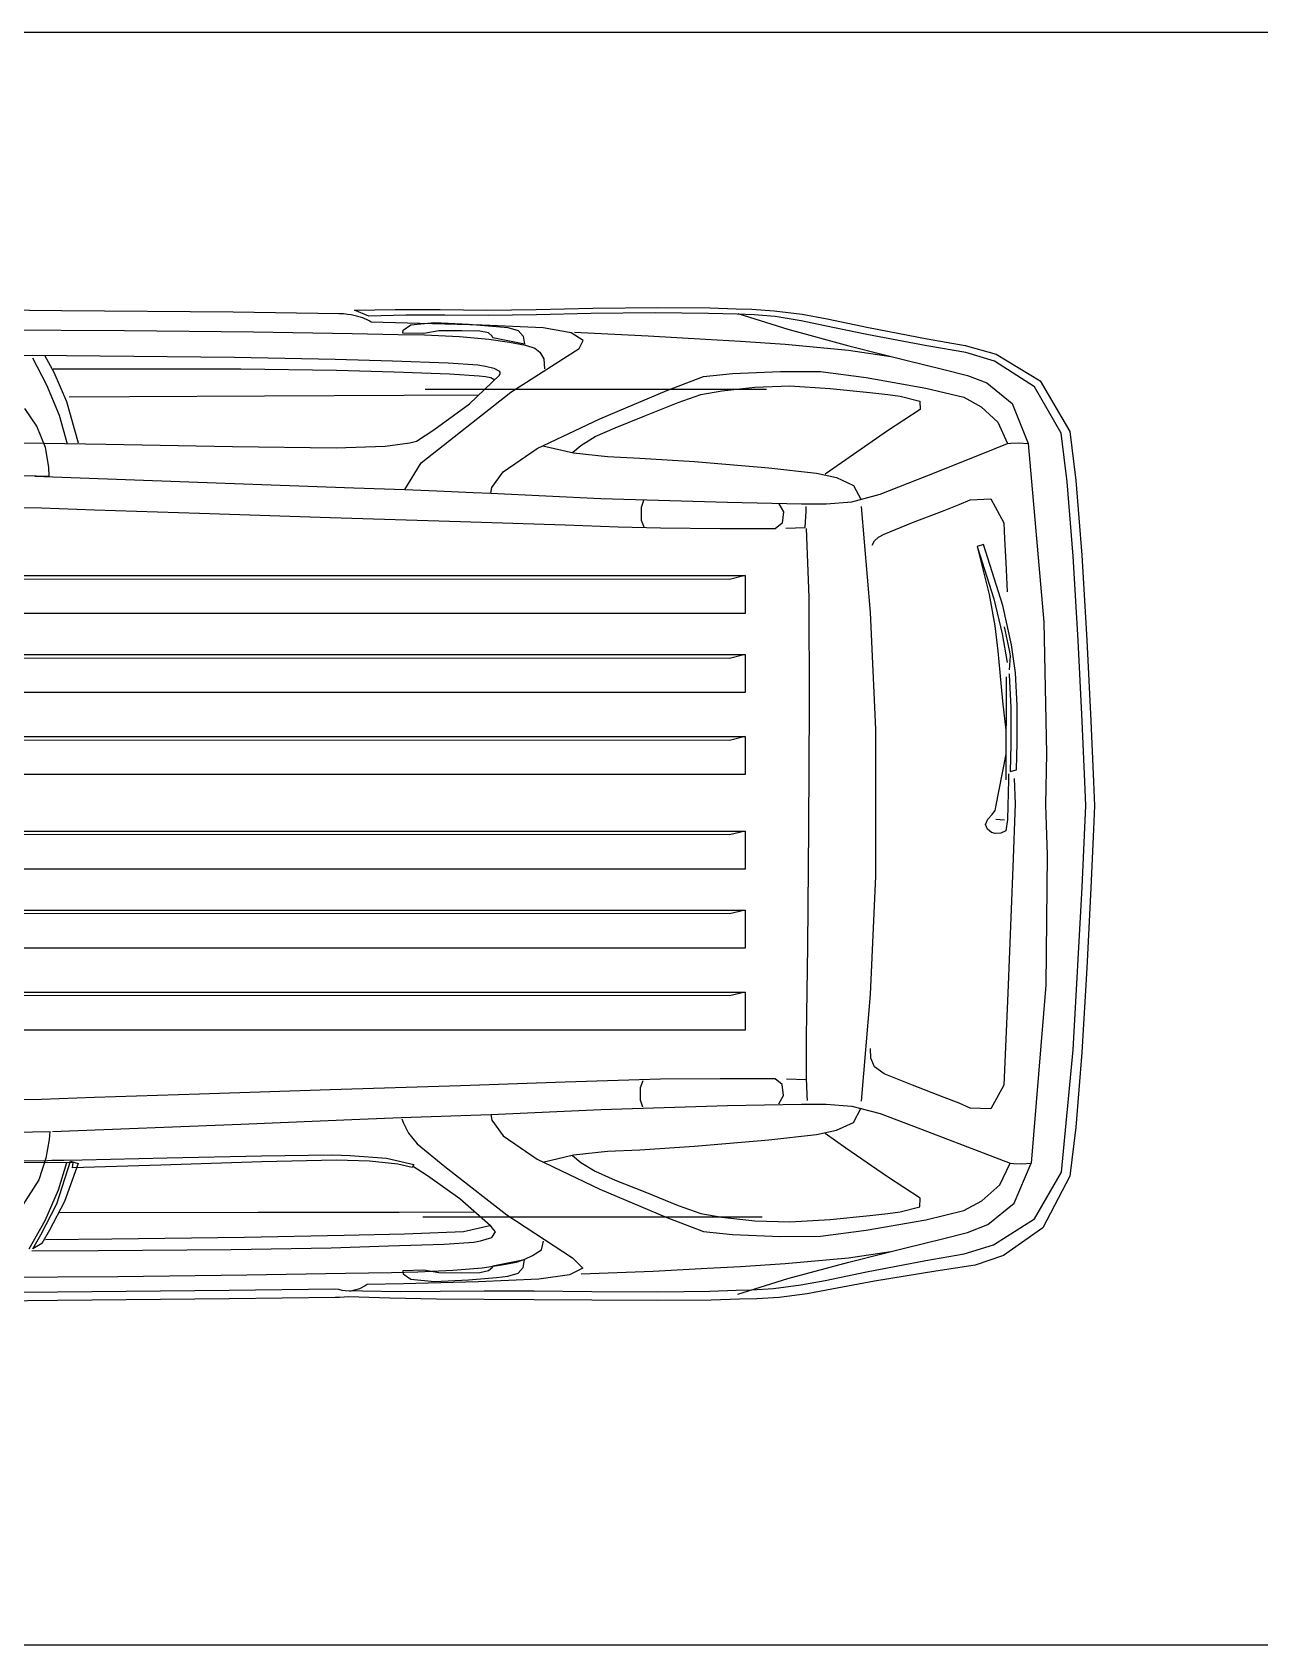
# Model space of a CAD drawing. Header units: millimetres. Extents: x 2646 to 50990, y 12226 to 40347.
# Drawn here: x 30982 to 33275, y 15625 to 18637 of the extents above; entities that cross this region are included whole.
import ezdxf

# ---------------------------------------------------------------- set-up
doc = ezdxf.new("R2010")
doc.units = ezdxf.units.MM
doc.layers.add('www.cad-blocks.net', color=7, linetype='Continuous')

# ---------------------------------------------------------------- blocks, each defined once
blk = doc.blocks.new('A$C60596D15')
at = {"linetype": 'Continuous'}
for p, q in [((2.6483, 2.0193), (2.4802, 2.0207)), ((2.9688, 2.0163), (2.6483, 2.0193)), ((3.1955, 2.0202), (3.271, 2.0218)), ((3.2219, 2.0089), (3.1955, 2.0202)), ((3.271, 2.0218), (3.3552, 2.0212)), ((3.3552, 2.0212), (3.4426, 2.0205)), ((3.4426, 2.0205), (3.5348, 2.0218)), ((3.5348, 2.0218), (3.6402, 2.0242)), ((3.6402, 2.0242), (3.762, 2.0255)), ((3.762, 2.0255), (3.8592, 2.0246)), ((3.8592, 2.0246), (3.9079, 2.0229)), ((3.9079, 2.0229), (3.9377, 2.022)), ((3.9377, 2.022), (3.9794, 2.0193)), ((3.9794, 2.0193), (4.0317, 2.0126)), ((3.1663, 2.0137), (2.9688, 2.0163)), ((3.1748, 2.0132), (3.1663, 2.0137)), ((3.1825, 2.0124), (3.1748, 2.0132)), ((3.1894, 2.0114), (3.1825, 2.0124)), ((3.2109, 2.0058), (3.1894, 2.0114)), ((3.2227, 2.0003), (3.2109, 2.0058)), ((3.2912, 2.0109), (3.2219, 2.0089)), ((3.2263, 1.9978), (3.2227, 2.0003)), ((3.2943, 1.9962), (3.2263, 1.9978)), ((3.2863, 1.983), (3.3003, 1.993)), ((3.3641, 2.0107), (3.2912, 2.0109)), ((3.4336, 1.9923), (3.2943, 1.9962)), ((3.3003, 1.993), (3.3446, 1.9974)), ((3.3446, 1.9974), (3.4082, 1.9941)), ((3.4453, 2.0103), (3.3641, 2.0107)), ((3.4082, 1.9941), (3.4604, 1.9898)), ((3.5474, 1.9872), (3.4336, 1.9923)), ((3.5355, 2.0115), (3.4453, 2.0103)), ((3.4604, 1.9898), (3.482, 1.9876)), ((3.637, 2.0138), (3.5355, 2.0115)), ((3.7568, 2.0151), (3.637, 2.0138)), ((3.8565, 2.0142), (3.7568, 2.0151)), ((3.9098, 2.0125), (3.8565, 2.0142)), ((3.942, 2.0117), (3.9098, 2.0125)), ((3.9111, 2.0138), (4.0044, 1.9845)), ((3.9811, 2.0083), (3.942, 2.0117)), ((4.0299, 2.0004), (3.9811, 2.0083)), ((4.0739, 1.9912), (4.0299, 2.0004)), ((4.0317, 2.0126), (4.078, 2.004)), ((4.1523, 1.9751), (4.0739, 1.9912)), ((4.078, 2.004), (4.1552, 1.988)), ((4.1552, 1.988), (4.265, 1.9669)), ((2.5079, 1.9839), (2.7657, 1.9825)), ((2.7657, 1.9825), (3.0069, 1.9795)), ((3.0069, 1.9795), (3.1908, 1.9765)), ((3.1908, 1.9765), (3.277, 1.9751)), ((3.277, 1.9751), (3.326, 1.974)), ((3.2854, 1.9775), (3.2863, 1.983)), ((3.325, 1.9765), (3.2854, 1.9775)), ((3.3527, 1.9815), (3.325, 1.9765)), ((3.326, 1.974), (3.3914, 1.9709)), ((3.3956, 1.9817), (3.3527, 1.9815)), ((3.3914, 1.9709), (3.4463, 1.9663)), ((3.4296, 1.9809), (3.3956, 1.9817)), ((3.4458, 1.9777), (3.4296, 1.9809)), ((3.4523, 1.9718), (3.4458, 1.9777)), ((3.4463, 1.9663), (3.4846, 1.9607)), ((3.4535, 1.9686), (3.4523, 1.9718)), ((3.5129, 1.957), (3.4535, 1.9686)), ((3.482, 1.9876), (3.5011, 1.9821)), ((3.4846, 1.9607), (3.5149, 1.955)), ((3.5011, 1.9821), (3.5102, 1.9715)), ((3.5102, 1.9715), (3.5129, 1.957)), ((3.6003, 1.9778), (3.5474, 1.9872)), ((3.6224, 1.9634), (3.6003, 1.9778)), ((3.6065, 1.9789), (3.7441, 1.9726)), ((3.6147, 1.9488), (3.6224, 1.9634)), ((3.7441, 1.9726), (3.8511, 1.9662)), ((3.8511, 1.9662), (3.9164, 1.9623)), ((3.9164, 1.9623), (3.9998, 1.9565)), ((4.0044, 1.9845), (4.1189, 1.9537)), ((4.2644, 1.9538), (4.1523, 1.9751)), ((4.265, 1.9669), (4.3362, 1.9545)), ((2.4383, 1.9355), (2.5947, 1.9361)), ((2.5942, 1.9312), (2.6201, 1.8805)), ((2.5947, 1.9361), (2.7203, 1.935)), ((2.6345, 1.9037), (2.6177, 1.9343)), ((2.7203, 1.935), (2.9714, 1.9324)), ((2.9714, 1.9324), (3.1593, 1.929)), ((3.1593, 1.929), (3.2664, 1.9255)), ((3.4874, 1.8673), (3.6147, 1.9488)), ((3.5149, 1.955), (3.5321, 1.9495)), ((3.5321, 1.9495), (3.5415, 1.9419)), ((3.5415, 1.9419), (3.5492, 1.9292)), ((3.5492, 1.9292), (3.5505, 1.9105)), ((3.9998, 1.9565), (4.1182, 1.9456)), ((4.1182, 1.9456), (4.1968, 1.9339)), ((4.1189, 1.9537), (4.1826, 1.9374)), ((4.1826, 1.9374), (4.2251, 1.9269)), ((4.3369, 1.9413), (4.2644, 1.9538)), ((4.3362, 1.9545), (4.3941, 1.9381)), ((4.3908, 1.9249), (4.3369, 1.9413)), ((4.3941, 1.9381), (4.4763, 1.8884)), ((2.6322, 1.9105), (2.7488, 1.9108)), ((2.658, 1.8493), (2.6345, 1.9037)), ((2.7488, 1.9108), (2.9831, 1.9106)), ((2.9831, 1.9106), (3.162, 1.9085)), ((3.162, 1.9085), (3.2691, 1.905)), ((3.2664, 1.9255), (3.3703, 1.922)), ((3.2691, 1.905), (3.373, 1.9015)), ((3.3703, 1.922), (3.4256, 1.9184)), ((3.373, 1.9015), (3.4284, 1.8979)), ((3.4103, 1.8451), (3.4662, 1.899)), ((3.4256, 1.9184), (3.44, 1.9156)), ((3.4284, 1.8979), (3.4399, 1.8961)), ((3.44, 1.9156), (3.4553, 1.9119)), ((3.4553, 1.9119), (3.4659, 1.9066)), ((3.4674, 1.9044), (3.4659, 1.9066)), ((3.4662, 1.899), (3.4675, 1.9019)), ((3.4675, 1.9019), (3.4674, 1.9044)), ((3.8472, 1.8966), (3.9014, 1.9021)), ((3.9014, 1.9021), (3.9911, 1.906)), ((3.9911, 1.906), (4.0655, 1.9055)), ((4.0655, 1.9055), (4.1507, 1.8943)), ((4.2251, 1.9269), (4.2933, 1.9101)), ((4.2933, 1.9101), (4.3405, 1.8984)), ((4.3405, 1.8984), (4.3766, 1.8845)), ((4.4656, 1.8773), (4.3908, 1.9249)), ((2.6201, 1.8805), (2.644, 1.8242)), ((3.3198, 1.735), (3.4874, 1.8673)), ((3.3275, 1.8724), (3.965, 1.8724)), ((3.4399, 1.8961), (3.4499, 1.8943)), ((3.4499, 1.8943), (3.4576, 1.89)), ((3.6538, 1.8176), (3.7785, 1.8703)), ((3.7785, 1.8703), (3.8472, 1.8966)), ((3.8419, 1.8629), (3.8816, 1.8698)), ((3.8816, 1.8698), (3.943, 1.8767)), ((3.943, 1.8767), (4.0087, 1.8789)), ((4.0087, 1.8789), (4.0837, 1.874)), ((4.0837, 1.874), (4.1579, 1.8667)), ((4.1507, 1.8943), (4.2624, 1.8747)), ((4.2624, 1.8747), (4.3334, 1.8576)), ((4.3766, 1.8845), (4.4236, 1.8458)), ((4.5153, 1.7903), (4.4656, 1.8773)), ((4.4763, 1.8884), (4.5313, 1.7935)), ((2.6796, 1.7721), (2.658, 1.8493)), ((2.6623, 1.8586), (2.7752, 1.8591)), ((2.7752, 1.8591), (3.027, 1.8603)), ((3.027, 1.8603), (3.2878, 1.8615)), ((3.2878, 1.8615), (3.4274, 1.862)), ((3.3434, 1.7966), (3.4103, 1.8451)), ((3.7374, 1.8228), (3.7997, 1.848)), ((3.7997, 1.848), (3.8419, 1.8629)), ((4.1579, 1.8667), (4.1915, 1.8629)), ((4.1915, 1.8629), (4.2146, 1.8599)), ((4.2146, 1.8599), (4.2511, 1.8506)), ((4.2511, 1.8506), (4.2518, 1.8345)), ((4.3334, 1.8576), (4.3655, 1.8399)), ((4.3655, 1.8399), (4.3968, 1.8113)), ((4.4236, 1.8458), (4.4537, 1.7712)), ((2.6019, 1.8039), (2.5794, 1.8364)), ((2.644, 1.8242), (2.6584, 1.7704)), ((3.5367, 1.7618), (3.6538, 1.8176)), ((3.6822, 1.8008), (3.7374, 1.8228)), ((4.2518, 1.8345), (4.1908, 1.7946)), ((4.3968, 1.8113), (4.4147, 1.7712)), ((2.6183, 1.7639), (2.6019, 1.8039)), ((3.311, 1.7755), (3.3434, 1.7966)), ((3.6183, 1.7678), (3.6449, 1.7841)), ((3.6449, 1.7841), (3.6822, 1.8008)), ((4.1908, 1.7946), (4.1129, 1.7408)), ((4.5266, 1.6994), (4.5153, 1.7903)), ((4.5313, 1.7935), (4.5428, 1.7021)), ((2.429, 1.7738), (2.616, 1.7721)), ((2.616, 1.7721), (2.7311, 1.7698)), ((2.6241, 1.7268), (2.6183, 1.7639)), ((2.7311, 1.7698), (2.9672, 1.7655)), ((2.9672, 1.7655), (3.1611, 1.7632)), ((3.1611, 1.7632), (3.2525, 1.7664)), ((3.2525, 1.7664), (3.2984, 1.7723)), ((3.2984, 1.7723), (3.311, 1.7755)), ((3.4731, 1.7181), (3.5367, 1.7618)), ((3.5473, 1.7671), (3.6041, 1.7536)), ((3.6023, 1.7547), (3.6183, 1.7678)), ((3.6041, 1.7536), (3.668, 1.7469)), ((3.668, 1.7469), (3.7283, 1.744)), ((4.2641, 1.7106), (4.3658, 1.7514)), ((4.3658, 1.7514), (4.4147, 1.7712)), ((4.4147, 1.7712), (4.4209, 1.7719)), ((4.4209, 1.7719), (4.4357, 1.7727)), ((4.4357, 1.7727), (4.4537, 1.7712)), ((4.4537, 1.7712), (4.4826, 1.4377)), ((2.6249, 1.7104), (2.6241, 1.7268)), ((3.2894, 1.6856), (3.3198, 1.735)), ((3.4517, 1.6889), (3.4731, 1.7181)), ((3.7283, 1.744), (3.8304, 1.7375)), ((3.8304, 1.7375), (3.9693, 1.7258)), ((3.9693, 1.7258), (4.0584, 1.7156)), ((4.1129, 1.7408), (4.0744, 1.7139)), ((2.429, 1.7156), (2.6249, 1.7104)), ((2.5983, 1.7103), (2.9539, 1.6971)), ((2.9539, 1.6971), (3.1942, 1.6887)), ((3.1942, 1.6887), (3.2894, 1.6856)), ((3.4497, 1.6784), (3.4517, 1.6889)), ((4.0584, 1.7156), (4.0954, 1.7075)), ((4.0954, 1.7075), (4.1273, 1.693)), ((4.1273, 1.693), (4.1418, 1.6659)), ((4.1773, 1.6766), (4.2641, 1.7106)), ((4.5374, 1.5608), (4.5266, 1.6994)), ((4.5428, 1.7021), (4.5537, 1.5626)), ((3.2894, 1.6856), (3.3491, 1.6829)), ((3.3491, 1.6829), (3.4172, 1.6798)), ((3.4172, 1.6798), (3.4497, 1.6784)), ((3.4497, 1.6784), (3.6554, 1.6686)), ((3.6554, 1.6686), (3.8918, 1.6615)), ((3.735, 1.6649), (3.7308, 1.652)), ((3.8918, 1.6615), (4.03, 1.6588)), ((3.9876, 1.6586), (3.9968, 1.6434)), ((4.03, 1.6588), (4.0761, 1.6587)), ((4.0761, 1.6587), (4.1241, 1.6625)), ((4.1241, 1.6625), (4.1773, 1.6766)), ((4.2965, 1.6464), (4.3246, 1.6571)), ((4.3246, 1.6571), (4.345, 1.6661)), ((4.345, 1.6661), (4.384, 1.6676)), ((4.384, 1.6676), (4.408, 1.6233)), ((2.6104, 1.6505), (2.5191, 1.6518)), ((2.71, 1.6468), (2.6104, 1.6505)), ((2.9058, 1.6405), (2.71, 1.6468)), ((3.1496, 1.6327), (2.9058, 1.6405)), ((3.3933, 1.625), (3.1496, 1.6327)), ((3.7308, 1.652), (3.731, 1.628)), ((3.731, 1.628), (3.736, 1.6154)), ((3.9968, 1.6434), (3.9938, 1.6225)), ((4.0378, 1.6248), (4.0387, 1.644)), ((4.0387, 1.644), (4.0391, 1.6533)), ((4.1418, 1.6535), (4.1585, 1.4556)), ((4.2373, 1.6234), (4.2965, 1.6464)), ((3.5886, 1.6186), (3.3933, 1.625)), ((3.6875, 1.615), (3.5886, 1.6186)), ((3.7671, 1.613), (3.6875, 1.615)), ((3.8783, 1.6121), (3.7671, 1.613)), ((3.9808, 1.612), (3.8783, 1.6121)), ((3.9938, 1.6225), (3.9808, 1.612)), ((4.001, 1.6131), (4.0373, 1.6143)), ((4.0373, 1.6143), (4.0378, 1.6248)), ((4.0389, 1.6127), (4.0437, 1.484)), ((4.1666, 1.5893), (4.1739, 1.5962)), ((4.1739, 1.5962), (4.1844, 1.6021)), ((4.1844, 1.6021), (4.2373, 1.6234)), ((4.408, 1.6233), (4.4096, 1.5934)), ((4.162, 1.5815), (4.1666, 1.5893)), ((4.3699, 1.5826), (4.3581, 1.579)), ((4.3581, 1.579), (4.3807, 1.489)), ((4.3581, 1.579), (4.3896, 1.4811)), ((4.4061, 1.4688), (4.3699, 1.5826)), ((4.4096, 1.5934), (4.4117, 1.5492)), ((4.4117, 1.5492), (4.4141, 1.4943)), ((4.5468, 1.4031), (4.5374, 1.5608)), ((4.5537, 1.5626), (4.5632, 1.404)), ((2.0615, 1.5245), (3.9253, 1.5245)), ((3.8957, 1.5175), (2.0674, 1.5181)), ((3.9253, 1.5245), (3.8957, 1.5175)), ((3.9253, 1.5245), (3.9253, 1.4535)), ((4.0437, 1.484), (4.0448, 1.284)), ((4.3807, 1.489), (4.3912, 1.4305)), ((4.3896, 1.4811), (4.4052, 1.416)), ((3.9253, 1.4535), (2.0615, 1.4535)), ((4.1585, 1.4556), (4.1682, 1.238)), ((4.4227, 1.3953), (4.4061, 1.4688)), ((4.3912, 1.4305), (4.397, 1.3833)), ((4.4052, 1.416), (4.4146, 1.3622)), ((4.4085, 1.4286), (4.4146, 1.4026)), ((4.4826, 1.4377), (4.4879, 1.192)), ((4.4146, 1.4026), (4.4187, 1.3824)), ((4.4298, 1.3429), (4.4227, 1.3953)), ((4.5544, 1.2529), (4.5468, 1.4031)), ((4.5632, 1.404), (4.5708, 1.2533)), ((2.0615, 1.3769), (3.9253, 1.3769)), ((2.0615, 1.3769), (3.9253, 1.3769)), ((3.8957, 1.3698), (2.0674, 1.3705)), ((3.9253, 1.3769), (3.8957, 1.3698)), ((3.9253, 1.3769), (3.9253, 1.3059)), ((4.397, 1.3833), (4.4008, 1.3434)), ((4.4202, 1.3744), (4.4183, 1.3484)), ((4.4187, 1.3824), (4.4202, 1.3744)), ((4.4008, 1.3434), (4.4057, 1.2897)), ((4.4123, 1.3357), (4.4122, 1.2885)), ((4.4177, 1.3414), (4.4178, 1.3407)), ((4.4178, 1.3407), (4.4179, 1.34)), ((4.4179, 1.34), (4.418, 1.3394)), ((4.418, 1.3394), (4.4214, 1.2781)), ((4.4332, 1.2817), (4.4298, 1.3429)), ((3.9253, 1.3059), (2.0615, 1.3059)), ((4.0448, 1.284), (4.0435, 1.0532)), ((4.4057, 1.2897), (4.412, 1.2358)), ((4.4122, 1.2885), (4.412, 1.1984)), ((4.4214, 1.2781), (4.4214, 1.2088)), ((4.4331, 1.2124), (4.4332, 1.2817)), ((4.1682, 1.238), (4.1684, 1.1016)), ((4.5594, 1.1396), (4.5544, 1.2529)), ((4.5708, 1.2533), (4.5758, 1.1394)), ((2.0615, 1.2239), (3.9253, 1.2239)), ((2.0615, 1.2238), (3.9253, 1.2238)), ((3.8957, 1.2168), (2.0674, 1.2175)), ((3.9253, 1.2238), (3.8957, 1.2168)), ((3.9253, 1.2239), (3.9253, 1.1528)), ((4.4214, 1.2088), (4.4198, 1.1584)), ((4.4316, 1.162), (4.4331, 1.2124)), ((4.4121, 1.191), (4.3986, 1.1243)), ((4.412, 1.1984), (4.4117, 1.1428)), ((4.4879, 1.192), (4.486, 1.0963)), ((3.9253, 1.1528), (2.0615, 1.1528)), ((4.4169, 1.154), (4.4168, 1.1435)), ((4.4198, 1.1584), (4.4316, 1.162)), ((4.4275, 1.1453), (4.4293, 1.0981)), ((4.3986, 1.1243), (4.3925, 1.0928)), ((4.4168, 1.1435), (4.4149, 1.069)), ((4.5612, 1.0949), (4.5594, 1.1396)), ((4.5758, 1.1394), (4.5776, 1.0942)), ((4.1684, 1.1016), (4.1682, 0.9634)), ((4.3863, 1.0785), (4.3912, 1.085)), ((4.3925, 1.0928), (4.3912, 1.085)), ((4.4293, 1.0981), (4.4249, 0.9797)), ((4.486, 1.0963), (4.4893, 1.0021)), ((4.5546, 0.9426), (4.5612, 1.0949)), ((4.5776, 1.0942), (4.5758, 1.0511)), ((4.3738, 1.0599), (4.3783, 1.0697)), ((4.3774, 1.051), (4.3738, 1.0599)), ((4.3783, 1.0697), (4.3863, 1.0785)), ((4.4092, 1.0677), (4.3932, 1.0689)), ((4.4149, 1.069), (4.4117, 1.0478)), ((2.0615, 1.0473), (3.9253, 1.0473)), ((2.0615, 1.0473), (3.9253, 1.0473)), ((3.8957, 1.0402), (2.0674, 1.0409)), ((3.9253, 1.0473), (3.8957, 1.0402)), ((3.9253, 1.0473), (3.9253, 0.9763)), ((4.0435, 1.0532), (4.0412, 0.8324)), ((4.3854, 1.0447), (4.3774, 1.051)), ((4.3922, 1.0428), (4.3854, 1.0447)), ((4.4026, 1.0432), (4.3922, 1.0428)), ((4.4117, 1.0478), (4.4026, 1.0432)), ((4.5758, 1.0511), (4.5708, 0.9408)), ((4.4893, 1.0021), (4.4867, 0.7593)), ((3.9253, 0.9763), (2.0615, 0.9763)), ((4.4249, 0.9797), (4.4159, 0.7445)), ((4.1682, 0.9634), (4.1585, 0.7424)), ((4.5378, 0.6385), (4.5546, 0.9426)), ((4.5708, 0.9408), (4.5632, 0.7922)), ((2.0615, 0.8998), (3.9253, 0.8998)), ((2.0615, 0.8997), (3.9253, 0.8997)), ((3.8957, 0.8926), (2.0674, 0.8933)), ((3.9253, 0.8997), (3.8957, 0.8926)), ((3.9253, 0.8998), (3.9253, 0.8287)), ((3.9253, 0.8287), (2.0615, 0.8287)), ((4.0412, 0.8324), (4.0392, 0.6622)), ((4.5632, 0.7922), (4.5537, 0.6336)), ((4.4867, 0.7593), (4.4592, 0.4273)), ((2.0615, 0.7467), (3.9253, 0.7467)), ((2.0615, 0.7467), (3.9253, 0.7467)), ((3.8957, 0.7396), (2.0674, 0.7403)), ((3.9253, 0.7467), (3.8957, 0.7396)), ((3.9253, 0.7467), (3.9253, 0.6757)), ((4.1585, 0.7424), (4.1418, 0.5427)), ((4.4159, 0.7445), (4.408, 0.5728)), ((3.9253, 0.6757), (2.0615, 0.6757)), ((4.0392, 0.6622), (4.0389, 0.5835)), ((4.1596, 0.6231), (4.1594, 0.6411)), ((4.5159, 0.4102), (4.5378, 0.6385)), ((4.5537, 0.6336), (4.5428, 0.4941)), ((4.1666, 0.6069), (4.1596, 0.6231)), ((4.1844, 0.5941), (4.1666, 0.6069)), ((3.5886, 0.5781), (3.3933, 0.5717)), ((3.6875, 0.5817), (3.5886, 0.5781)), ((3.7671, 0.5837), (3.6875, 0.5817)), ((3.7297, 0.5686), (3.7346, 0.5813)), ((3.8783, 0.5846), (3.7671, 0.5837)), ((3.9808, 0.5847), (3.8783, 0.5846)), ((3.9938, 0.5741), (3.9808, 0.5847)), ((3.9968, 0.5533), (3.9938, 0.5741)), ((4.0025, 0.5847), (4.0389, 0.5835)), ((4.0389, 0.5835), (4.0393, 0.573)), ((4.0393, 0.573), (4.0402, 0.5538)), ((4.2373, 0.5728), (4.1844, 0.5941)), ((4.2965, 0.5498), (4.2373, 0.5728)), ((4.408, 0.5728), (4.384, 0.5286)), ((2.6104, 0.5462), (2.5191, 0.5444)), ((2.71, 0.5498), (2.6104, 0.5462)), ((2.9058, 0.5562), (2.71, 0.5498)), ((3.1496, 0.564), (2.9058, 0.5562)), ((3.3933, 0.5717), (3.1496, 0.564)), ((3.7295, 0.5447), (3.7297, 0.5686)), ((3.7336, 0.5318), (3.7295, 0.5447)), ((3.9876, 0.538), (3.9968, 0.5533)), ((4.0402, 0.5538), (4.0406, 0.5444)), ((4.3246, 0.5391), (4.2965, 0.5498)), ((3.2051, 0.5091), (3.2823, 0.5124)), ((3.2823, 0.5124), (3.4497, 0.5178)), ((3.4497, 0.5178), (3.6554, 0.5276)), ((3.4497, 0.5178), (3.4517, 0.5072)), ((3.6554, 0.5276), (3.8918, 0.5346)), ((3.8918, 0.5346), (4.03, 0.5373)), ((4.03, 0.5373), (4.0761, 0.5375)), ((4.0761, 0.5375), (4.1241, 0.5337)), ((4.1241, 0.5337), (4.1773, 0.5196)), ((4.1273, 0.5032), (4.1418, 0.5302)), ((4.1773, 0.5196), (4.2655, 0.4862)), ((4.345, 0.5301), (4.3246, 0.5391)), ((4.384, 0.5286), (4.345, 0.5301)), ((2.4215, 0.4824), (2.6263, 0.4865)), ((2.6263, 0.4865), (2.6249, 0.4715)), ((2.631, 0.486), (2.9833, 0.4999)), ((2.9833, 0.4999), (3.2051, 0.5091)), ((3.2836, 0.5102), (3.2866, 0.502)), ((3.2866, 0.502), (3.2961, 0.4832)), ((3.2961, 0.4832), (3.3123, 0.463)), ((3.4517, 0.5072), (3.4731, 0.4781)), ((4.0584, 0.4806), (4.0954, 0.4887)), ((4.1129, 0.4554), (4.0744, 0.4823)), ((4.0954, 0.4887), (4.1273, 0.5032)), ((4.2655, 0.4862), (4.3698, 0.4465)), ((4.5428, 0.4941), (4.5313, 0.4026)), ((2.6249, 0.4715), (2.6189, 0.4363)), ((3.3123, 0.463), (3.3643, 0.4208)), ((3.4731, 0.4781), (3.5367, 0.4344)), ((3.668, 0.4493), (3.7283, 0.4522)), ((3.7283, 0.4522), (3.8304, 0.4587)), ((3.8304, 0.4587), (3.9693, 0.4704)), ((3.9693, 0.4704), (4.0584, 0.4806)), ((4.1908, 0.4016), (4.1129, 0.4554)), ((2.544, 0.4316), (2.622, 0.4324)), ((2.6698, 0.4283), (2.5507, 0.4276)), ((2.6189, 0.4363), (2.6056, 0.3958)), ((2.622, 0.4324), (2.63, 0.4326)), ((2.63, 0.4326), (2.6523, 0.433)), ((2.6391, 0.351), (2.6647, 0.431)), ((2.6426, 0.3775), (2.6582, 0.4286)), ((2.6523, 0.433), (2.6868, 0.4336)), ((2.6794, 0.4263), (2.6538, 0.3557)), ((2.6647, 0.431), (2.6794, 0.4263)), ((2.6685, 0.4184), (2.6698, 0.4283)), ((2.8339, 0.4235), (2.6685, 0.4184)), ((2.6868, 0.4336), (2.8454, 0.4371)), ((3.0223, 0.4294), (2.8339, 0.4235)), ((2.8454, 0.4371), (3.0214, 0.4411)), ((3.0214, 0.4411), (3.1538, 0.4429)), ((3.1618, 0.4327), (3.0223, 0.4294)), ((3.1538, 0.4429), (3.1874, 0.4417)), ((3.2234, 0.4306), (3.1618, 0.4327)), ((3.1874, 0.4417), (3.2548, 0.4364)), ((3.276, 0.4251), (3.2234, 0.4306)), ((3.2548, 0.4364), (3.3059, 0.4245)), ((3.3032, 0.419), (3.276, 0.4251)), ((3.3059, 0.4245), (3.3032, 0.419)), ((3.3034, 0.4224), (3.3316, 0.4042)), ((3.5367, 0.4344), (3.6538, 0.3785)), ((3.5473, 0.4291), (3.6041, 0.4426)), ((3.6023, 0.4415), (3.6183, 0.4284)), ((3.6041, 0.4426), (3.668, 0.4493)), ((3.6183, 0.4284), (3.6449, 0.4121)), ((4.3698, 0.4465), (4.4202, 0.4273)), ((4.4008, 0.3866), (4.4202, 0.4273)), ((4.4202, 0.4273), (4.4263, 0.4265)), ((4.4263, 0.4265), (4.4412, 0.4257)), ((4.4276, 0.3521), (4.4592, 0.4273)), ((4.4412, 0.4257), (4.4592, 0.4273)), ((2.6056, 0.3958), (2.5702, 0.3407)), ((3.3316, 0.4042), (3.3922, 0.3611)), ((3.3643, 0.4208), (3.4407, 0.3611)), ((3.6449, 0.4121), (3.6822, 0.3954)), ((3.6822, 0.3954), (3.7374, 0.3734)), ((4.2518, 0.3617), (4.1908, 0.4016)), ((4.4654, 0.3229), (4.5159, 0.4102)), ((4.5313, 0.4026), (4.4811, 0.3066)), ((2.6173, 0.3201), (2.6426, 0.3775)), ((3.6538, 0.3785), (3.7785, 0.3258)), ((3.7374, 0.3734), (3.7997, 0.3482)), ((4.2511, 0.3456), (4.2518, 0.3617)), ((4.367, 0.3569), (4.4008, 0.3866)), ((2.6097, 0.2934), (2.6391, 0.351)), ((2.6538, 0.3557), (2.6255, 0.3021)), ((2.6452, 0.335), (3.0147, 0.3355)), ((3.0147, 0.3355), (3.2787, 0.3358)), ((3.2787, 0.3358), (3.4199, 0.336)), ((3.3922, 0.3611), (3.4493, 0.3105)), ((3.4407, 0.3611), (3.4798, 0.3307)), ((3.7997, 0.3482), (3.8419, 0.3333)), ((3.8419, 0.3333), (3.8816, 0.3264)), ((4.1579, 0.3295), (4.1915, 0.3333)), ((4.1915, 0.3333), (4.2146, 0.3363)), ((4.2146, 0.3363), (4.2511, 0.3456)), ((4.2624, 0.3214), (4.3334, 0.3386)), ((4.3334, 0.3386), (4.367, 0.3569)), ((4.378, 0.3123), (4.4276, 0.3521)), ((2.5876, 0.2671), (2.6173, 0.3201)), ((2.6255, 0.3021), (2.6111, 0.2769)), ((3.323, 0.3268), (3.957, 0.3268)), ((3.3992, 0.2996), (3.448, 0.3104)), ((3.4527, 0.3066), (3.4493, 0.3105)), ((3.4558, 0.3027), (3.4527, 0.3066)), ((3.4587, 0.2989), (3.4558, 0.3027)), ((3.4798, 0.3307), (3.6024, 0.2503)), ((3.7785, 0.3258), (3.8472, 0.2996)), ((3.8816, 0.3264), (3.943, 0.3195)), ((3.943, 0.3195), (4.0087, 0.3173)), ((4.0087, 0.3173), (4.0837, 0.3222)), ((4.0655, 0.2907), (4.1507, 0.3019)), ((4.0837, 0.3222), (4.1579, 0.3295)), ((4.1507, 0.3019), (4.2624, 0.3214)), ((4.3405, 0.2978), (4.378, 0.3123)), ((4.389, 0.2747), (4.4654, 0.3229)), ((4.4811, 0.3066), (4.4077, 0.2545)), ((2.5947, 0.2674), (2.6097, 0.2934)), ((2.6111, 0.2769), (2.5947, 0.2674)), ((2.6179, 0.2844), (2.7418, 0.2858)), ((2.7418, 0.2858), (2.9898, 0.289)), ((2.9898, 0.289), (3.1761, 0.2926)), ((3.1517, 0.269), (3.2588, 0.2725)), ((3.1761, 0.2926), (3.2886, 0.2953)), ((3.2588, 0.2725), (3.3628, 0.276)), ((3.2886, 0.2953), (3.3992, 0.2996)), ((3.3628, 0.276), (3.4181, 0.2795)), ((3.4181, 0.2795), (3.4306, 0.2819)), ((3.4306, 0.2819), (3.452, 0.2885)), ((3.452, 0.2885), (3.4587, 0.2989)), ((3.5444, 0.265), (3.5485, 0.2817)), ((3.8472, 0.2996), (3.9014, 0.2941)), ((3.9014, 0.2941), (3.9911, 0.2902)), ((3.9911, 0.2902), (4.0655, 0.2907)), ((4.2251, 0.2692), (4.2933, 0.2861)), ((4.2933, 0.2861), (4.3405, 0.2978)), ((4.3342, 0.258), (4.389, 0.2747)), ((2.5926, 0.2633), (2.7168, 0.264)), ((2.7168, 0.264), (2.9652, 0.2659)), ((2.9652, 0.2659), (3.1517, 0.269)), ((3.5129, 0.2465), (3.4535, 0.2349)), ((3.4706, 0.2372), (3.4979, 0.2425)), ((3.4979, 0.2425), (3.5134, 0.2478)), ((3.5102, 0.2321), (3.5129, 0.2465)), ((3.5134, 0.2478), (3.5279, 0.2544)), ((3.5279, 0.2544), (3.5444, 0.265)), ((3.6024, 0.2503), (3.6218, 0.2312)), ((3.9998, 0.2397), (4.1182, 0.2506)), ((4.0044, 0.2117), (4.1189, 0.2425)), ((4.1182, 0.2506), (4.1968, 0.2623)), ((4.1189, 0.2425), (4.1826, 0.2587)), ((4.1519, 0.2242), (4.2624, 0.2455)), ((4.1826, 0.2587), (4.2251, 0.2692)), ((4.2624, 0.2455), (4.3342, 0.258)), ((4.4077, 0.2545), (4.3546, 0.2369)), ((2.4955, 0.2143), (2.7534, 0.2156)), ((2.7534, 0.2156), (2.9945, 0.2187)), ((2.9945, 0.2187), (3.1784, 0.2217)), ((3.1784, 0.2217), (3.2646, 0.2231)), ((3.2646, 0.2231), (3.3136, 0.2242)), ((3.325, 0.227), (3.2854, 0.226)), ((3.2854, 0.226), (3.2863, 0.2205)), ((3.2863, 0.2205), (3.3003, 0.2106)), ((3.3136, 0.2242), (3.3791, 0.2273)), ((3.3527, 0.222), (3.325, 0.227)), ((3.3956, 0.2218), (3.3527, 0.222)), ((3.3791, 0.2273), (3.434, 0.2319)), ((3.4296, 0.2226), (3.3956, 0.2218)), ((3.4082, 0.2094), (3.4604, 0.2137)), ((3.4458, 0.2258), (3.4296, 0.2226)), ((3.434, 0.2319), (3.4706, 0.2372)), ((3.4523, 0.2317), (3.4458, 0.2258)), ((3.4535, 0.2349), (3.4523, 0.2317)), ((3.4604, 0.2137), (3.482, 0.2159)), ((3.482, 0.2159), (3.5011, 0.2214)), ((3.5011, 0.2214), (3.5102, 0.2321)), ((3.5968, 0.2183), (3.5398, 0.2107)), ((3.6218, 0.2312), (3.5968, 0.2183)), ((3.6188, 0.2202), (3.7532, 0.2257)), ((3.7532, 0.2257), (3.8542, 0.2307)), ((3.8542, 0.2307), (3.9164, 0.2339)), ((3.9111, 0.1824), (4.0044, 0.2117)), ((3.9164, 0.2339), (3.9998, 0.2397)), ((4.0742, 0.2081), (4.1519, 0.2242)), ((4.2809, 0.2256), (4.1667, 0.2066)), ((4.3546, 0.2369), (4.2809, 0.2256)), ((2.4722, 0.1854), (2.6403, 0.1869)), ((2.6403, 0.1869), (2.961, 0.1899)), ((2.961, 0.1899), (3.1585, 0.1925)), ((3.1585, 0.1925), (3.1653, 0.1915)), ((3.1653, 0.1915), (3.1714, 0.1897)), ((3.1714, 0.1897), (3.1781, 0.1895)), ((3.1781, 0.1895), (3.2103, 0.1888)), ((3.2049, 0.1927), (3.1857, 0.1873)), ((3.2155, 0.1979), (3.2049, 0.1927)), ((3.2103, 0.1888), (3.2805, 0.1872)), ((3.2188, 0.2002), (3.2155, 0.1979)), ((3.2867, 0.2017), (3.2188, 0.2002)), ((3.2805, 0.1872), (3.3552, 0.1881)), ((3.426, 0.2056), (3.2867, 0.2017)), ((3.3003, 0.2106), (3.3446, 0.2062)), ((3.3446, 0.2062), (3.4082, 0.2094)), ((3.3552, 0.1881), (3.4373, 0.1889)), ((3.5398, 0.2107), (3.426, 0.2056)), ((3.4373, 0.1889), (3.5309, 0.1884)), ((3.5309, 0.1884), (3.6388, 0.1875)), ((3.6388, 0.1875), (3.762, 0.1871)), ((3.762, 0.1871), (3.8592, 0.188)), ((3.8592, 0.188), (3.9079, 0.1897)), ((3.9079, 0.1897), (3.9377, 0.1906)), ((3.9377, 0.1906), (3.978, 0.1932)), ((3.978, 0.1932), (4.029, 0.1997)), ((4.0408, 0.1831), (3.9885, 0.1764)), ((4.029, 0.1997), (4.0742, 0.2081)), ((4.0871, 0.1917), (4.0408, 0.1831)), ((4.1667, 0.2066), (4.0871, 0.1917)), ((2.6405, 0.1705), (2.4722, 0.169)), ((2.9614, 0.1735), (2.6405, 0.1705)), ((3.1591, 0.1761), (2.9614, 0.1735)), ((3.1675, 0.1763), (3.1591, 0.1761)), ((3.1758, 0.1767), (3.1675, 0.1763)), ((3.1841, 0.1777), (3.1758, 0.1767)), ((3.2612, 0.1748), (3.1841, 0.1777)), ((3.3485, 0.173), (3.2612, 0.1748)), ((3.4373, 0.1725), (3.3485, 0.173)), ((3.5309, 0.172), (3.4373, 0.1725)), ((3.6388, 0.1711), (3.5309, 0.172)), ((3.762, 0.1707), (3.6388, 0.1711)), ((3.8616, 0.1715), (3.762, 0.1707)), ((3.9147, 0.173), (3.8616, 0.1715)), ((3.9468, 0.1738), (3.9147, 0.173)), ((3.9885, 0.1764), (3.9468, 0.1738))]:
    blk.add_line(p, q, dxfattribs=at)
blk = doc.blocks.new('FORMAT')
at = {"layer": 'www.cad-blocks.net', "color": 155, "true_color": 0x546d8e}
for p, q in [((5773, 18637.1), (50990.4, 18637.1)), ((5773, 15625.5), (50990.4, 15625.5))]:
    blk.add_line(p, q, dxfattribs=at)

msp = doc.modelspace()

# ---------------------------------------------------------------- block references
at = {"xscale": 1000, "yscale": 1000, "zscale": 1000}
msp.add_blockref('A$C60596D15', (28388.4, 16097.8), dxfattribs=at)
at = {"layer": 'www.cad-blocks.net'}
msp.add_blockref('FORMAT', (0, 0), dxfattribs=at)

doc.saveas('drawing.dxf')
